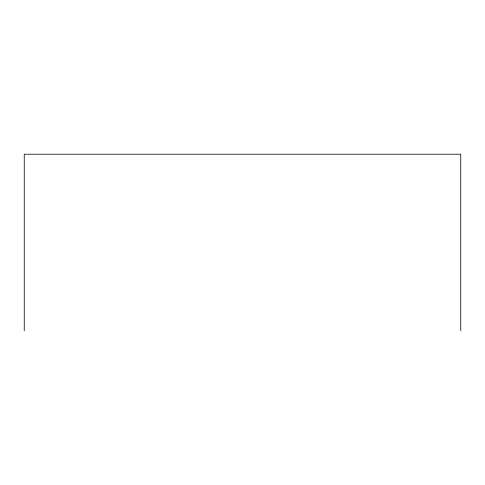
<?xml version="1.0" encoding="UTF-8"?>
<svg xmlns="http://www.w3.org/2000/svg" width="485" height="485" viewBox="0 0 485 485"><rect width="100%" height="100%" fill="white"/><g stroke="black" fill="none" stroke-linecap="round" stroke-linejoin="round"><path stroke-width="0.73" d="M460.75 330.782L460.75 154.218L24.25 154.218L24.25 330.782"/></g></svg>
